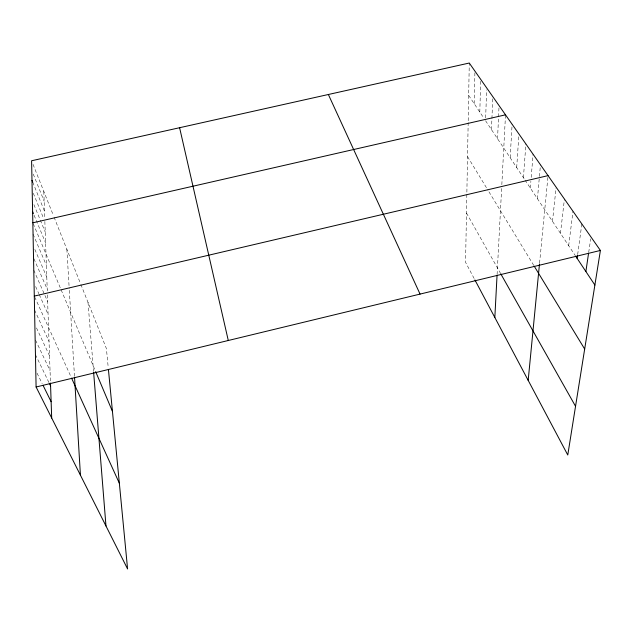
<?xml version="1.0" encoding="UTF-8"?>
<svg xmlns="http://www.w3.org/2000/svg" width="632" height="632" viewBox="0 0 632 632"><rect width="100%" height="100%" fill="white"/><g stroke="black" fill="none" stroke-linecap="round" stroke-linejoin="round"><path stroke-width="0.47" stroke-dasharray="3.16 2.37" d="M468.17 122.6L465.563 262.32L474.482 279.139M468.201 120.72L469.276 63.034M474.166 103.632L474.916 72.111M479.799 112.085L480.715 80.383M485.66 117.86L486.632 89.862M491.475 129.639L492.81 96.664M497.542 138.756L499.027 106.595M497.092 274.509L501.634 188.462M501.832 184.655L505.513 114.826M510.143 157.692L512.125 124.275M516.699 167.543L518.856 134.94M523.422 177.655L525.895 143.962M530.343 188.052L530.888 181.281M531.196 177.418L533.076 154.216M537.445 198.725L539.341 177.387M539.428 176.415L540.463 164.77M539.562 263.11L548.055 175.633M552.494 221.342L556.018 188.131M560.466 233.319L564.431 199.033M568.682 245.666L573.003 211.286M577.664 254.562L581.843 223.925M588.708 252.326L590.691 238.896M468.675 95.377L483.986 118.389M485.566 120.752L524.489 179.259M525.018 180.057L575.025 255.21M467.538 156.633L487.951 190.177M488.963 191.836L533.74 265.385M466.487 213.063L500.236 272.866M37.043 373.164L42.17 383.545M35.447 354.678L48.901 382.439M35.558 340.182L50.047 370.605M36.482 327.929L49.533 355.777M34.562 310.043L49.027 341.406M34.697 296.993L71.203 377.304M35.637 286.549L38.844 293.722M39.247 294.615L48.087 314.325M33.773 270.227L47.645 301.567M33.915 258.749L47.21 289.164M34.831 249.403L46.792 277.1M33.054 234.148L46.381 265.369M33.204 223.681L60.396 288.089M61.154 289.883L95.29 370.739M34.096 215.299L45.599 242.838M33.907 204.65L39.942 219.241M40.322 220.157L45.22 232.015M33.306 193.266L43.734 218.743M32.722 182.166L44.501 211.199M33.243 174.053L44.145 201.181M33.038 164.375L53.357 215.386M54.068 217.163L80.525 283.61M80.872 284.471L106.413 348.595L108.246 367.698M88.014 302.396L93.544 371.213M66.858 249.292L69.204 288.374M69.323 290.309L74.497 376.459M43.806 191.417L44.754 218.672M44.856 221.469L47.282 291.068M47.408 294.891L50.449 382.084"/><path stroke-width="0.95" d="M494.832 317.493L497.044 275.449M528.178 380.361L539.475 264.042M577.142 258.393L577.537 255.518M585.88 271.515L588.566 253.282M108.428 369.562L127.585 568.966L36.095 386.997L31.6 160.765L469.276 63.034L600.4 250.454L567.773 455.016L474.916 279.944M36.095 386.997L600.4 250.454M34.286 296.1L548.055 175.633M32.832 222.796L505.513 114.826M575.554 256.007L594.886 285.048M534.222 266.175L584.679 349.054M500.694 273.688L575.547 406.313M43.023 385.275L51.129 401.715M49.32 383.308L50.584 385.907M328.363 94.5L420.051 294.093M71.582 378.149L119.345 483.219M95.661 371.616L112.441 411.377M32.611 211.744L33.354 213.521M31.987 180.357L32.722 182.166M179.599 127.719L228.286 340.49M93.615 372.161L105.979 525.982M74.552 377.391L80.43 475.177M50.481 383.039L51.698 418.036"/></g></svg>
